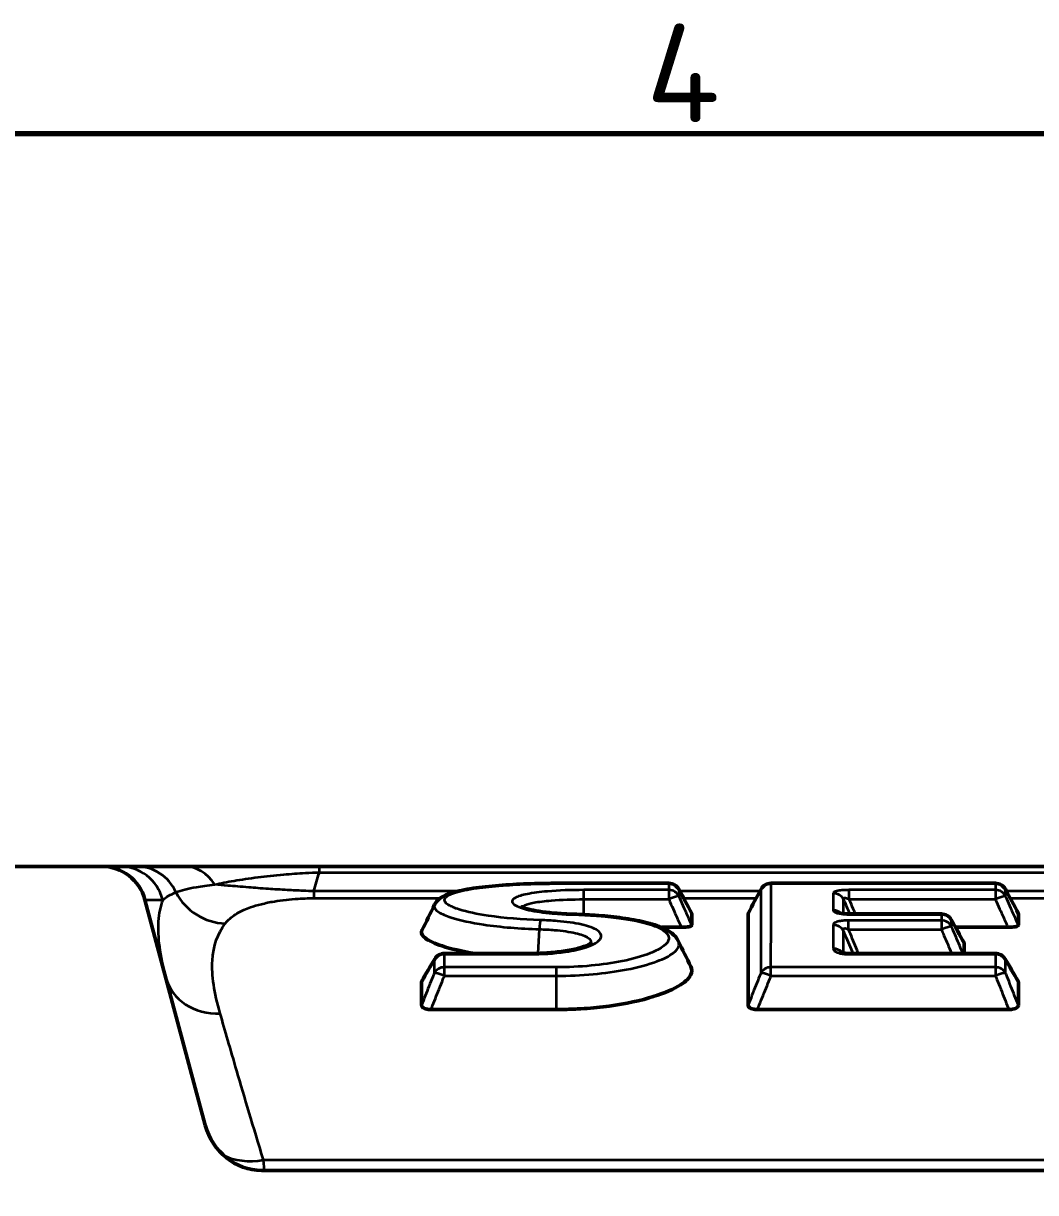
# Model space of a CAD drawing. Header units: millimetres. Extents: x 0 to 1485, y 0 to 1050.
# Drawn here: x 777.3 to 867.2, y 931 to 1034.8 of the extents above; entities that cross this region are included whole.
import ezdxf

# ---------------------------------------------------------------- set-up
doc = ezdxf.new("R2010")
doc.units = ezdxf.units.MM
doc.header["$LTSCALE"] = 2.5
for name, color, linetype, lineweight in [('Rahmen (ISO)', 7, 'Continuous', 70), ('Sichtbar (ISO)', 7, 'Continuous', 50), ('Sichtbar schmal (ISO)', 7, 'Continuous', 35)]:
    doc.layers.add(name, color=color, linetype=linetype, lineweight=lineweight)
doc.styles.add('Notiztext (DIN)', font='isocpeur.ttf')

# ---------------------------------------------------------------- blocks, each defined once
blk = doc.blocks.new('Ränder Standardrahmen')
at = {"layer": 'Rahmen (ISO)', "flags": 128}
blk.add_lwpolyline([(10, 10), (10, 410), (584, 410), (584, 10), (10, 10)], dxfattribs=at)
at = {"layer": 'Rahmen (ISO)', "insert": (333.028, 410.4), "char_height": 3.5, "attachment_point": 7, "style": 'Notiztext (DIN)'}
blk.add_mtext('4', dxfattribs=at)

msp = doc.modelspace()

# ---------------------------------------------------------------- linework, layer by layer
at = {"layer": 'Sichtbar (ISO)'}
for p, q in [((784.219, 959.934), (770.358, 959.934)), ((785.852, 959.934), (784.219, 959.934)), ((787.331, 959.934), (785.852, 959.934)), ((791.558, 959.934), (787.331, 959.934)), ((803.573, 959.934), (791.558, 959.934)), ((1036.718, 959.934), (803.573, 959.934)), ((824.641, 958.428), (834.606, 958.428)), ((843.676, 958.428), (863.606, 958.428)), ((793.444, 936.96), (788.083, 956.969)), ((836.641, 955.74), (836.641, 954.716)), ((841.641, 947.617), (841.641, 955.74)), ((850.556, 955.708), (858.805, 955.708)), ((865.641, 955.74), (865.641, 954.716)), ((835.706, 954.519), (833.94, 954.519)), ((864.706, 954.519), (860.057, 954.519)), ((860.841, 953.094), (860.841, 952.195)), ((814.675, 952.195), (822.241, 952.195)), ((850.626, 952.195), (863.606, 952.195)), ((812.641, 947.617), (812.641, 949.668)), ((865.641, 949.668), (865.641, 947.617)), ((824.641, 947.222), (813.482, 947.222)), ((864.8, 947.222), (842.482, 947.222)), ((1041.851, 932.934), (798.441, 932.934))]:
    msp.add_line(p, q, dxfattribs=at)
for centre, radius, start, end in [((784.219, 955.934), 4, 15, 90), ((834.606, 957.428), 1, 28.25019, 90), ((843.676, 957.428), 1, 90, 151.74981), ((863.606, 957.428), 1, 28.25019, 90), ((858.805, 954.708), 1, 29.25574, 90), ((814.675, 951.195), 1, 90, 149.50579), ((863.606, 951.195), 1, 30.49421, 90)]:
    msp.add_arc(centre, radius, start, end, dxfattribs=at)
for centre, major_axis, ratio, start_param, end_param in [((-1404.768, 286.5), (2416.097, -19.031), 0.7503973, 0.388556, 0.3898274), ((3083.05, 286.5), (-2416.097, -19.031), 0.7503973, 5.893358, 5.8946293), ((-1375.768, 286.5), (2416.097, -19.031), 0.7503973, 0.388556, 0.3898274), ((-822.99, 430.34), (-1825.771, 16.83), 0.7501514, 3.5454969, 3.5471266), ((2033.054, 552.673), (1333.398, 14.593), 0.7498192, 2.7165016, 2.7186406), ((-354.772, 552.673), (-1333.398, 14.593), 0.7498192, 3.5645447, 3.5666837), ((798.274, 938.254), (1.383, -5.161), 0.9357712, 4.712389, 6.0375111)]:
    msp.add_ellipse(centre, major_axis=major_axis, ratio=ratio, start_param=start_param, end_param=end_param, dxfattribs=at)
for points, knots in [([(813.808, 956.534), (813.888, 956.698), (813.99, 956.824), (814.261, 957.092), (814.432, 957.199), (815.074, 957.534), (815.597, 957.674), (816.844, 957.938), (817.569, 958.043), (819.107, 958.213), (819.92, 958.276), (821.589, 958.371), (822.446, 958.401), (823.752, 958.424), (824.196, 958.428), (824.641, 958.428)], [1.2419098, 1.2419098, 1.2419098, 1.2419098, 1.2955342, 1.2955342, 1.3845932, 1.3845932, 1.6234601, 1.6234601, 1.8800416, 1.8800416, 2.136623, 2.136623, 2.3932045, 2.3932045, 2.5248171, 2.5248171, 2.5248171, 2.5248171]), ([(821.464, 956.372), (821.464, 956.373), (821.478, 956.363), (821.542, 956.328), (821.609, 956.298), (821.817, 956.221), (821.978, 956.171), (822.423, 956.059), (822.731, 955.998), (823.456, 955.883), (823.882, 955.832), (824.767, 955.751), (825.226, 955.721), (825.831, 955.696), (825.97, 955.691), (826.109, 955.687)], [0.98715075, 0.98715075, 0.98715075, 0.98715075, 1.02763301, 1.02763301, 1.09016146, 1.09016146, 1.17928779, 1.17928779, 1.30408415, 1.30408415, 1.45004615, 1.45004615, 1.59600815, 1.59600815, 1.63941195, 1.63941195, 1.63941195, 1.63941195]), ([(826.109, 955.687), (826.864, 955.666), (827.612, 955.628), (829.08, 955.516), (829.8, 955.442), (831.183, 955.25), (831.847, 955.132), (833.082, 954.836), (833.651, 954.661), (834.407, 954.304), (834.644, 954.17), (835.084, 953.824), (835.296, 953.608), (835.444, 953.306)], [-0.0000158, -0.0000158, -0.0000158, -0.0000158, 0.2229703, 0.2229703, 0.4459565, 0.4459565, 0.6689427, 0.6689427, 0.8919289, 0.8919289, 1.003422, 1.003422, 1.1149151, 1.1149151, 1.1149151, 1.1149151]), ([(849.804, 955.791), (849.804, 955.791), (849.805, 955.79), (849.809, 955.788), (849.82, 955.785), (849.853, 955.775), (849.878, 955.769), (849.944, 955.755), (849.988, 955.747), (850.097, 955.732), (850.165, 955.725), (850.323, 955.713), (850.416, 955.709), (850.525, 955.708), (850.54, 955.708), (850.556, 955.708)], [0.08182257, 0.08182257, 0.08182257, 0.08182257, 0.08645637, 0.08645637, 0.10316341, 0.10316341, 0.12266543, 0.12266543, 0.14607042, 0.14607042, 0.17439244, 0.17439244, 0.20873307, 0.20873307, 0.21423887, 0.21423887, 0.21423887, 0.21423887]), ([(817.372, 952.195), (816.219, 952.386), (815.235, 952.615), (813.819, 953.074), (813.307, 953.303), (812.714, 953.753), (812.597, 953.964), (812.662, 954.192), (812.671, 954.216), (812.683, 954.239)], [1.86608742, 1.86608742, 1.86608742, 1.86608742, 2.22843328, 2.22843328, 2.53334085, 2.53334085, 2.80113137, 2.80113137, 2.83285871, 2.83285871, 2.83285871, 2.83285871]), ([(836.641, 954.716), (836.641, 954.689), (836.618, 954.663), (836.525, 954.615), (836.461, 954.594), (836.299, 954.559), (836.204, 954.545), (835.975, 954.524), (835.841, 954.519), (835.706, 954.519)], [0, 0, 0, 0, 0.03758467, 0.03758467, 0.0721228, 0.0721228, 0.1061633, 0.1061633, 0.1466204, 0.1466204, 0.1466204, 0.1466204]), ([(865.641, 954.716), (865.641, 954.689), (865.618, 954.663), (865.525, 954.615), (865.461, 954.594), (865.299, 954.559), (865.204, 954.545), (864.975, 954.524), (864.841, 954.519), (864.706, 954.519)], [0, 0, 0, 0, 0.03758503, 0.03758503, 0.07212124, 0.07212124, 0.10616348, 0.10616348, 0.1466204, 0.1466204, 0.1466204, 0.1466204]), ([(822.241, 952.195), (822.759, 952.195), (823.277, 952.212), (824.294, 952.28), (824.792, 952.332), (825.736, 952.471), (826.182, 952.559), (826.924, 952.757), (827.23, 952.867), (827.562, 953.029), (827.649, 953.088), (827.693, 953.124), (827.697, 953.129), (827.697, 953.129)], [0, 0, 0, 0, 0.16203459, 0.16203459, 0.32406917, 0.32406917, 0.48610376, 0.48610376, 0.63486041, 0.63486041, 0.72653242, 0.72653242, 0.75523748, 0.75523748, 0.75523748, 0.75523748]), ([(849.912, 952.296), (849.912, 952.296), (849.913, 952.296), (849.914, 952.295), (849.921, 952.292), (849.947, 952.282), (849.967, 952.275), (850.021, 952.259), (850.058, 952.25), (850.15, 952.231), (850.208, 952.222), (850.348, 952.206), (850.431, 952.2), (850.553, 952.196), (850.589, 952.195), (850.626, 952.195)], [0.08465797, 0.08465797, 0.08465797, 0.08465797, 0.08634237, 0.08634237, 0.1031908, 0.1031908, 0.12205062, 0.12205062, 0.14446229, 0.14446229, 0.17188829, 0.17188829, 0.20560277, 0.20560277, 0.21973852, 0.21973852, 0.21973852, 0.21973852]), ([(836.556, 951.037), (836.675, 950.795), (836.669, 950.54), (836.362, 949.942), (835.983, 949.608), (834.77, 948.899), (833.866, 948.546), (831.619, 947.902), (830.224, 947.635), (828.03, 947.374), (827.272, 947.31), (825.992, 947.244), (825.474, 947.228), (824.849, 947.223), (824.745, 947.222), (824.641, 947.222)], [2.8555833, 2.8555833, 2.8555833, 2.8555833, 3.0885799, 3.0885799, 3.3888088, 3.3888088, 3.7623831, 3.7623831, 4.2038263, 4.2038263, 4.4274119, 4.4274119, 4.5765856, 4.5765856, 4.6063883, 4.6063883, 4.6063883, 4.6063883]), ([(813.482, 947.222), (813.368, 947.222), (813.257, 947.231), (813.057, 947.267), (812.972, 947.292), (812.826, 947.355), (812.768, 947.393), (812.697, 947.463), (812.676, 947.492), (812.648, 947.553), (812.641, 947.585), (812.641, 947.617)], [0, 0, 0, 0, 0.03402914, 0.03402914, 0.06489245, 0.06489245, 0.09648069, 0.09648069, 0.11798213, 0.11798213, 0.14053791, 0.14053791, 0.14053791, 0.14053791]), ([(842.482, 947.222), (842.368, 947.222), (842.257, 947.231), (842.057, 947.267), (841.972, 947.292), (841.826, 947.355), (841.768, 947.393), (841.697, 947.463), (841.676, 947.492), (841.648, 947.553), (841.641, 947.585), (841.641, 947.617)], [0, 0, 0, 0, 0.03402974, 0.03402974, 0.06489151, 0.06489151, 0.09648324, 0.09648324, 0.11798013, 0.11798013, 0.14053792, 0.14053792, 0.14053792, 0.14053792]), ([(865.641, 947.617), (865.641, 947.557), (865.617, 947.497), (865.52, 947.397), (865.459, 947.356), (865.307, 947.291), (865.221, 947.266), (865.023, 947.231), (864.912, 947.222), (864.8, 947.222)], [0, 0, 0, 0, 0.04246359, 0.04246359, 0.07630462, 0.07630462, 0.1072296, 0.1072296, 0.14101734, 0.14101734, 0.14101734, 0.14101734])]:
    msp.add_open_spline(points, degree=3, knots=knots, dxfattribs=at)
for points in [[(812.683, 954.239), (813.058, 955.004), (813.433, 955.769), (813.808, 956.534)], [(836.636, 955.76), (836.639, 955.753), (836.641, 955.747), (836.641, 955.74)], [(841.641, 955.74), (841.641, 955.747), (841.643, 955.753), (841.646, 955.76)], [(865.636, 955.76), (865.639, 955.753), (865.641, 955.747), (865.641, 955.74)], [(835.444, 953.306), (835.815, 952.55), (836.186, 951.793), (836.556, 951.037)], [(860.83, 953.134), (860.837, 953.121), (860.841, 953.108), (860.841, 953.094)], [(812.641, 949.668), (812.641, 949.692), (812.648, 949.717), (812.662, 949.741)], [(865.62, 949.741), (865.634, 949.717), (865.641, 949.692), (865.641, 949.668)]]:
    msp.add_open_spline(points, degree=3, dxfattribs=at)
at = {"layer": 'Sichtbar schmal (ISO)'}
for p, q in [((803.573, 959.398), (803.573, 959.934)), ((803.573, 959.398), (1036.718, 959.398)), ((824.641, 958.428), (824.641, 958.41)), ((824.641, 958.41), (834.606, 958.41)), ((834.606, 958.428), (834.606, 958.41)), ((843.676, 958.41), (843.676, 958.428)), ((843.676, 958.41), (863.606, 958.41)), ((863.606, 958.428), (863.606, 958.41)), ((815.876, 957.73), (803.072, 957.73)), ((803.072, 957.73), (803.072, 957.105)), ((827.041, 957.009), (827.041, 957.835)), ((834.606, 957.835), (827.041, 957.835)), ((834.606, 957.835), (834.606, 957.009)), ((842.702, 957.73), (835.579, 957.73)), ((850.611, 957.009), (850.611, 957.835)), ((863.606, 957.835), (850.611, 957.835)), ((863.606, 957.835), (863.606, 957.009)), ((871.702, 957.73), (864.579, 957.73)), ((788.083, 956.969), (789.665, 956.969)), ((803.072, 957.105), (814.303, 957.105)), ((827.041, 957.009), (834.606, 957.009)), ((827.041, 955.652), (827.041, 957.009)), ((835.915, 957.105), (842.367, 957.105)), ((850.611, 957.009), (863.606, 957.009)), ((864.915, 957.105), (871.367, 957.105)), ((850.555, 954.329), (850.555, 955.134)), ((858.805, 955.134), (850.555, 955.134)), ((850.556, 955.708), (850.556, 955.67)), ((850.556, 955.67), (858.805, 955.67)), ((858.805, 955.708), (858.805, 955.67)), ((858.805, 955.134), (858.805, 954.329)), ((823.012, 952.208), (823.108, 954.351)), ((850.555, 954.329), (858.805, 954.329)), ((814.675, 952.122), (814.675, 952.195)), ((814.675, 952.122), (822.241, 952.122)), ((822.241, 952.195), (822.241, 952.122)), ((850.626, 952.195), (850.626, 952.122)), ((850.626, 952.122), (863.606, 952.122)), ((863.606, 952.195), (863.606, 952.122)), ((814.674, 950.215), (814.674, 950.976)), ((824.641, 950.976), (814.674, 950.976)), ((824.641, 950.215), (824.641, 950.976)), ((843.674, 950.215), (843.674, 950.976)), ((863.607, 950.976), (843.674, 950.976)), ((863.607, 950.976), (863.607, 950.215)), ((814.674, 950.215), (824.641, 950.215)), ((824.641, 947.222), (824.641, 950.215)), ((843.674, 950.215), (863.607, 950.215)), ((798.606, 933.864), (1041.686, 933.864)), ((798.699, 932.934), (798.606, 933.864))]:
    msp.add_line(p, q, dxfattribs=at)
for centre, major_axis, ratio, start_param, end_param in [((785.852, 955.934), (0, 4), 0.98712, 4.9741884, 6.2831853), ((787.331, 955.934), (0, 4), 0.9673104, 5.1499951, 6.2831853), ((791.558, 955.934), (0, 4), 0.8471969, 5.3522162, 6.2831853), ((834.606, 957.428), (-1, 0.001), 0.9822514, 3.5804957, 4.7132274), ((843.676, 957.428), (-1, -0.001), 0.9822514, 4.7115506, 5.8442822), ((863.606, 957.428), (-1, 0.001), 0.9822514, 3.5804957, 4.7132274), ((795.216, 959.747), (4.014, -2.981), 0.9663281, 4.2448553, 5.3349216), ((834.606, 956.857), (1, -0.001), 0.9785599, 0.4381037, 1.571452), ((834.606, 956.857), (0.914, 0.405), 0.1390149, 0.0883457, 1.5093177), ((834.606, 957.428), (0.881, 0.473), 0.6116387, 6.1822643, 6.2831853), ((843.676, 957.428), (-0.881, 0.473), 0.6116387, 0, 0.100921), ((849.205, 956.571), (1, -0.001), 0.9766086, 0.4377636, 1.5713663), ((863.606, 956.857), (1, -0.001), 0.9785599, 0.4381037, 1.571452), ((863.606, 956.857), (0.914, 0.405), 0.1390149, 0.0883457, 1.5093177), ((863.606, 957.428), (0.881, 0.473), 0.6116387, 6.1822643, 6.2831853), ((823.2, 954.198), (0.03, 1), 0.0986167, 0.2932275, 1.4199739), ((826.081, 954.688), (0.028, 1), 0.0991339, 0, 0.2778268), ((849.205, 955.07), (1, 0), 0.9652428, 0.8036855, 1.5709556), ((858.805, 954.708), (-1, 0), 0.9622106, 3.5780041, 4.7124554), ((858.805, 954.177), (1, 0), 0.9575484, 0.4362782, 1.5707287), ((858.805, 954.708), (0.872, 0.489), 0.60795, 6.1377045, 6.2831853), ((849.205, 953.778), (1, 0), 0.9538792, 0.4362482, 1.5706295), ((858.805, 954.177), (0.92, 0.392), 0.1398594, 0.1233367, 1.5113007), ((814.675, 951.195), (-1, 0.001), 0.9264887, 4.7131878, 5.8456866), ((849.206, 951.697), (1, 0.001), 0.9323174, 0.6549263, 1.57012), ((863.606, 951.195), (-1, -0.001), 0.9264887, 3.5790914, 4.7115901), ((814.675, 951.195), (-0.862, 0.507), 0.603188, 0, 0.2012539), ((814.674, 950.064), (1, -0.001), 0.9124179, 1.5718726, 2.7027404), ((843.674, 950.064), (1, -0.001), 0.9124179, 1.5718726, 2.7027404), ((863.607, 950.064), (1, 0.001), 0.9124179, 0.4388523, 1.56972), ((863.606, 951.195), (0.862, 0.507), 0.603188, 6.0819314, 6.2831853), ((794.763, 951.359), (-4.83, -1.294), 0.8897743, 0, 1.3367512), ((814.674, 950.064), (-0.928, 0.372), 0.1411099, 4.7687956, 6.1066168), ((843.674, 950.064), (-0.928, 0.372), 0.1411099, 4.7687956, 6.1066168), ((863.607, 950.064), (0.928, 0.372), 0.1411099, 0.1765685, 1.5143897), ((798.606, 937.017), (-4.83, -1.294), 0.6173323, 0.6037734, 1.406867)]:
    msp.add_ellipse(centre, major_axis=major_axis, ratio=ratio, start_param=start_param, end_param=end_param, dxfattribs=at)
for points, knots in [([(794.277, 958.322), (794.8, 958.436), (795.373, 958.548), (796.649, 958.766), (797.353, 958.872), (798.831, 959.061), (799.594, 959.145), (801.024, 959.269), (801.668, 959.315), (802.739, 959.37), (803.157, 959.387), (803.573, 959.398)], [-1.5409905, -1.5409905, -1.5409905, -1.5409905, -1.1650423, -1.1650423, -0.7812928, -0.7812928, -0.4293011, -0.4293011, -0.1651158, -0.1651158, 0, 0, 0, 0]), ([(790.835, 957.629), (791.287, 957.804), (791.885, 957.961), (793.129, 958.18), (793.666, 958.255), (794.277, 958.322)], [-1.1007002, -1.1007002, -1.1007002, -1.1007002, -0.4169913, -0.4169913, 0, 0, 0, 0]), ([(803.072, 957.73), (802.76, 957.738), (802.45, 957.749), (801.662, 957.78), (801.196, 957.803), (800.139, 957.86), (799.574, 957.896), (798.409, 957.976), (797.833, 958.021), (796.618, 958.119), (796.016, 958.171), (795.038, 958.256), (794.641, 958.291), (794.277, 958.322)], [0, 0, 0, 0, 0.0550176, 0.0550176, 0.14304576, 0.14304576, 0.26637037, 0.26637037, 0.41897253, 0.41897253, 0.61899325, 0.61899325, 0.78042209, 0.78042209, 0.78042209, 0.78042209]), ([(823.2, 955.156), (823.2, 955.156), (823.2, 955.156), (823.2, 955.156), (821.591, 955.204), (820.002, 955.333), (817.594, 955.694), (816.687, 955.882), (815.582, 956.233), (815.251, 956.371), (814.743, 956.691), (814.624, 956.877), (814.761, 957.197), (814.95, 957.334), (815.648, 957.636), (816.255, 957.785), (817.715, 958.039), (818.586, 958.14), (820.564, 958.304), (821.689, 958.36), (823.43, 958.403), (824.035, 958.41), (824.641, 958.41)], [-0.0000252, -0.0000252, -0.0000252, -0.0000252, 0, 0, 0, 0.4854252, 0.4854252, 0.8202301, 0.8202301, 1.0074069, 1.0074069, 1.2354543, 1.2354543, 1.4234511, 1.4234511, 1.6983733, 1.6983733, 1.9978115, 1.9978115, 2.3431944, 2.3431944, 2.5248171, 2.5248171, 2.5248171, 2.5248171]), ([(834.606, 958.41), (834.606, 958.319), (834.606, 958.225), (834.606, 958.034), (834.606, 957.936), (834.606, 957.835)], [0, 0, 0, 0, 0.14524729, 0.14524729, 0.29049457, 0.29049457, 0.29049457, 0.29049457]), ([(843.674, 950.976), (843.676, 952.754), (843.677, 954.199), (843.677, 956.623), (843.676, 957.601), (843.676, 958.41)], [0, 0, 0, 0, 1.2868457, 1.2868457, 2.5736913, 2.5736913, 2.5736913, 2.5736913]), ([(863.606, 958.41), (863.606, 958.319), (863.606, 958.225), (863.606, 958.034), (863.606, 957.936), (863.606, 957.835)], [0, 0, 0, 0, 0.14524729, 0.14524729, 0.29049457, 0.29049457, 0.29049457, 0.29049457]), ([(789.665, 956.969), (789.812, 957.089), (789.984, 957.203), (790.375, 957.423), (790.594, 957.528), (790.835, 957.629)], [-0.70996152, -0.70996152, -0.70996152, -0.70996152, -0.35498076, -0.35498076, 0, 0, 0, 0]), ([(827.041, 957.835), (825.942, 957.835), (824.839, 957.797), (823.161, 957.653), (822.536, 957.574), (821.578, 957.38), (821.216, 957.272), (820.817, 957.059), (820.716, 956.962), (820.657, 956.725), (820.769, 956.582), (821.31, 956.28), (821.811, 956.13), (823.036, 955.886), (823.769, 955.794), (825.036, 955.692), (825.556, 955.665), (826.081, 955.65)], [0, 0, 0, 0, 0.3295405, 0.3295405, 0.5435688, 0.5435688, 0.7213446, 0.7213446, 0.8470143, 0.8470143, 1.0206837, 1.0206837, 1.2431147, 1.2431147, 1.4811167, 1.4811167, 1.6394119, 1.6394119, 1.6394119, 1.6394119]), ([(835.511, 957.271), (835.511, 957.371), (835.512, 957.469), (835.512, 957.66), (835.512, 957.754), (835.512, 957.845)], [-0.29049457, -0.29049457, -0.29049457, -0.29049457, -0.14524729, -0.14524729, 0, 0, 0, 0]), ([(836.641, 954.716), (836.631, 954.738), (836.622, 954.759), (836.612, 954.781), (836.506, 955.021), (836.4, 955.261), (836.188, 955.741), (836.082, 955.981), (835.976, 956.221), (835.854, 956.498), (835.731, 956.774), (835.577, 957.124), (835.544, 957.198), (835.511, 957.271)], [-0.00716722, -0.00716722, -0.00716722, -0.00716722, 0, 0, 0, 0.07949462, 0.07949462, 0.15898923, 0.15898923, 0.15898923, 0.25053374, 0.25053374, 0.27487802, 0.27487802, 0.27487802, 0.27487802]), ([(835.512, 957.845), (835.551, 957.771), (835.591, 957.698), (835.746, 957.408), (835.863, 957.191), (835.979, 956.975), (836.089, 956.769), (836.2, 956.563), (836.42, 956.152), (836.531, 955.946), (836.641, 955.74)], [-0.30205087, -0.30205087, -0.30205087, -0.30205087, -0.27041246, -0.27041246, -0.17720885, -0.17720885, -0.17720885, -0.08860442, -0.08860442, 0, 0, 0, 0]), ([(841.641, 955.74), (841.757, 955.957), (841.873, 956.173), (842.105, 956.606), (842.221, 956.823), (842.338, 957.04), (842.448, 957.245), (842.558, 957.451), (842.703, 957.719), (842.736, 957.782), (842.77, 957.845)], [0, 0, 0, 0, 0.09323858, 0.09323858, 0.18647716, 0.18647716, 0.18647716, 0.27504662, 0.27504662, 0.30205087, 0.30205087, 0.30205087, 0.30205087]), ([(842.77, 957.845), (842.77, 957.037), (842.771, 956.062), (842.771, 953.651), (842.77, 952.215), (842.77, 950.452)], [-2.5736913, -2.5736913, -2.5736913, -2.5736913, -1.2868457, -1.2868457, 0, 0, 0, 0]), ([(850.611, 957.835), (850.511, 957.835), (850.41, 957.833), (850.153, 957.823), (849.999, 957.812), (849.678, 957.773), (849.522, 957.742), (849.274, 957.658), (849.205, 957.603), (849.205, 957.547)], [0, 0, 0, 0, 0.03021537, 0.03021537, 0.07855997, 0.07855997, 0.14140795, 0.14140795, 0.21862985, 0.21862985, 0.21862985, 0.21862985]), ([(849.205, 957.547), (849.205, 957.319), (849.205, 957.08), (849.205, 956.576), (849.205, 956.312), (849.205, 956.035)], [0, 0, 0, 0, 0.31585115, 0.31585115, 0.63170231, 0.63170231, 0.63170231, 0.63170231]), ([(864.511, 957.271), (864.511, 957.371), (864.512, 957.469), (864.512, 957.66), (864.512, 957.754), (864.512, 957.845)], [-0.29049457, -0.29049457, -0.29049457, -0.29049457, -0.14524729, -0.14524729, 0, 0, 0, 0]), ([(865.641, 954.716), (865.631, 954.738), (865.622, 954.759), (865.612, 954.781), (865.506, 955.021), (865.4, 955.261), (865.188, 955.741), (865.082, 955.981), (864.976, 956.221), (864.854, 956.498), (864.731, 956.774), (864.577, 957.124), (864.544, 957.198), (864.511, 957.271)], [-0.00716722, -0.00716722, -0.00716722, -0.00716722, 0, 0, 0, 0.07949462, 0.07949462, 0.15898923, 0.15898923, 0.15898923, 0.25053374, 0.25053374, 0.27487802, 0.27487802, 0.27487802, 0.27487802]), ([(864.512, 957.845), (864.551, 957.771), (864.591, 957.698), (864.746, 957.408), (864.863, 957.191), (864.979, 956.975), (865.089, 956.769), (865.2, 956.563), (865.42, 956.152), (865.531, 955.946), (865.641, 955.74)], [-0.30205087, -0.30205087, -0.30205087, -0.30205087, -0.27041246, -0.27041246, -0.17720885, -0.17720885, -0.17720885, -0.08860442, -0.08860442, 0, 0, 0, 0]), ([(789.665, 956.969), (789.449, 956.389), (789.317, 955.75), (789.177, 953.667), (789.406, 952.032), (789.933, 950.065)], [0.6487644, 0.6487644, 0.6487644, 0.6487644, 1.3382268, 1.3382268, 2.6764536, 2.6764536, 2.6764536, 2.6764536]), ([(795.216, 954.858), (795.287, 954.95), (795.365, 955.041), (795.696, 955.379), (796.003, 955.612), (796.691, 955.994), (797.038, 956.15), (797.742, 956.398), (798.067, 956.496), (798.776, 956.672), (799.154, 956.752), (799.909, 956.878), (800.265, 956.928), (800.978, 957.007), (801.322, 957.038), (801.958, 957.077), (802.237, 957.09), (802.705, 957.102), (802.889, 957.105), (803.072, 957.105)], [-1.6678853, -1.6678853, -1.6678853, -1.6678853, -1.5290106, -1.5290106, -1.1362516, -1.1362516, -0.8341293, -0.8341293, -0.6189933, -0.6189933, -0.4189725, -0.4189725, -0.2663704, -0.2663704, -0.1430458, -0.1430458, -0.0550176, -0.0550176, 0, 0, 0, 0]), ([(813.808, 956.534), (813.805, 956.528), (813.802, 956.522), (813.707, 956.3), (813.848, 956.072), (814.441, 955.69), (814.825, 955.531), (816.076, 955.131), (817.078, 954.927), (819.696, 954.537), (821.393, 954.402), (823.108, 954.351)], [-1.2419098, -1.2419098, -1.2419098, -1.2419098, -1.2354543, -1.2354543, -1.0074069, -1.0074069, -0.8202301, -0.8202301, -0.4854252, -0.4854252, 0, 0, 0, 0]), ([(821.603, 956.303), (821.63, 956.366), (821.705, 956.427), (822.004, 956.571), (822.287, 956.649), (823.069, 956.794), (823.598, 956.857), (825.059, 956.975), (826.052, 957.009), (827.041, 957.009)], [-0.83742678, -0.83742678, -0.83742678, -0.83742678, -0.72134461, -0.72134461, -0.54356882, -0.54356882, -0.3295405, -0.3295405, 0, 0, 0, 0]), ([(834.606, 957.009), (834.638, 956.935), (834.671, 956.862), (834.826, 956.512), (834.948, 956.235), (835.07, 955.959), (835.176, 955.719), (835.282, 955.479), (835.494, 954.999), (835.6, 954.759), (835.706, 954.519)], [-0.27487802, -0.27487802, -0.27487802, -0.27487802, -0.25053374, -0.25053374, -0.15898923, -0.15898923, -0.15898923, -0.07949462, -0.07949462, 0, 0, 0, 0]), ([(850.111, 956.984), (850.089, 957.054), (850.096, 957.107), (850.171, 957.153), (850.227, 957.154), (850.352, 957.126), (850.415, 957.104), (850.523, 957.055), (850.567, 957.033), (850.611, 957.009)], [-0.21862985, -0.21862985, -0.21862985, -0.21862985, -0.14140795, -0.14140795, -0.07855997, -0.07855997, -0.03021537, -0.03021537, 0, 0, 0, 0]), ([(850.111, 955.731), (850.111, 955.916), (850.111, 956.095), (850.111, 956.518), (850.111, 956.757), (850.111, 956.984)], [-0.53372943, -0.53372943, -0.53372943, -0.53372943, -0.31585115, -0.31585115, 0, 0, 0, 0]), ([(850.111, 956.984), (850.139, 956.922), (850.166, 956.861), (850.305, 956.546), (850.417, 956.292), (850.528, 956.038), (850.577, 955.928), (850.625, 955.818), (850.674, 955.708)], [-0.28310531, -0.28310531, -0.28310531, -0.28310531, -0.26270447, -0.26270447, -0.17870833, -0.17870833, -0.17870833, -0.14227092, -0.14227092, -0.14227092, -0.14227092]), ([(851.184, 955.708), (851.117, 955.862), (851.049, 956.015), (850.981, 956.169), (850.87, 956.423), (850.758, 956.676), (850.634, 956.956), (850.623, 956.982), (850.611, 957.009)], [0.12785659, 0.12785659, 0.12785659, 0.12785659, 0.17870833, 0.17870833, 0.17870833, 0.26270447, 0.26270447, 0.27136955, 0.27136955, 0.27136955, 0.27136955]), ([(863.606, 957.009), (863.638, 956.935), (863.671, 956.862), (863.826, 956.512), (863.948, 956.235), (864.07, 955.959), (864.176, 955.719), (864.282, 955.479), (864.494, 954.999), (864.6, 954.759), (864.706, 954.519)], [-0.27487802, -0.27487802, -0.27487802, -0.27487802, -0.25053374, -0.25053374, -0.15898923, -0.15898923, -0.15898923, -0.07949462, -0.07949462, 0, 0, 0, 0]), ([(822.241, 952.122), (823.331, 952.122), (824.426, 952.193), (826.114, 952.447), (826.754, 952.587), (827.708, 952.909), (828.06, 953.078), (828.464, 953.399), (828.568, 953.544), (828.623, 953.883), (828.505, 954.074), (827.952, 954.455), (827.447, 954.631), (826.215, 954.908), (825.478, 955.006), (824.218, 955.113), (823.711, 955.141), (823.2, 955.156)], [0, 0, 0, 0, 0.3271073, 0.3271073, 0.5459306, 0.5459306, 0.7189684, 0.7189684, 0.8487995, 0.8487995, 1.0234582, 1.0234582, 1.2452989, 1.2452989, 1.4843693, 1.4843693, 1.6384819, 1.6384819, 1.6384819, 1.6384819]), ([(826.081, 955.65), (826.081, 955.65), (826.081, 955.65), (826.081, 955.65), (827.494, 955.61), (828.89, 955.511), (831.248, 955.196), (832.25, 955.001), (833.455, 954.603), (833.806, 954.451), (834.44, 954.048), (834.637, 953.777), (834.575, 953.288), (834.423, 953.076), (833.877, 952.636), (833.448, 952.413), (832.236, 951.934), (831.382, 951.7), (829.591, 951.339), (828.656, 951.206), (826.697, 951.023), (825.669, 950.976), (824.641, 950.976)], [-0.0000232, -0.0000232, -0.0000232, -0.0000232, 0, 0, 0, 0.4261704, 0.4261704, 0.7816962, 0.7816962, 0.9611483, 0.9611483, 1.2088399, 1.2088399, 1.3931797, 1.3931797, 1.611622, 1.611622, 1.9193191, 1.9193191, 2.213872, 2.213872, 2.52224, 2.52224, 2.52224, 2.52224]), ([(849.205, 956.035), (849.205, 955.984), (849.24, 955.933), (849.431, 955.81), (849.655, 955.745), (850.125, 955.682), (850.341, 955.67), (850.556, 955.67)], [0, 0, 0, 0, 0.05760643, 0.05760643, 0.14977672, 0.14977672, 0.21423887, 0.21423887, 0.21423887, 0.21423887]), ([(850.555, 955.134), (850.46, 955.134), (850.365, 955.132), (850.122, 955.118), (849.977, 955.103), (849.674, 955.052), (849.527, 955.011), (849.275, 954.894), (849.205, 954.813), (849.205, 954.732)], [0, 0, 0, 0, 0.02852323, 0.02852323, 0.0741604, 0.0741604, 0.13348872, 0.13348872, 0.21417741, 0.21417741, 0.21417741, 0.21417741]), ([(858.805, 955.67), (858.805, 955.583), (858.805, 955.495), (858.805, 955.317), (858.805, 955.226), (858.805, 955.134)], [0, 0, 0, 0, 0.09475832, 0.09475832, 0.18951664, 0.18951664, 0.18951664, 0.18951664]), ([(859.711, 954.582), (859.711, 954.673), (859.711, 954.763), (859.711, 954.941), (859.711, 955.028), (859.711, 955.115)], [-0.18951664, -0.18951664, -0.18951664, -0.18951664, -0.09475832, -0.09475832, 0, 0, 0, 0]), ([(859.711, 955.115), (859.76, 955.027), (859.809, 954.94), (859.968, 954.655), (860.079, 954.458), (860.189, 954.261), (860.298, 954.066), (860.407, 953.872), (860.624, 953.483), (860.732, 953.289), (860.841, 953.094)], [-0.29169811, -0.29169811, -0.29169811, -0.29169811, -0.25385722, -0.25385722, -0.16838531, -0.16838531, -0.16838531, -0.08419265, -0.08419265, 0, 0, 0, 0]), ([(794.763, 946.879), (794.236, 948.716), (793.998, 950.267), (794.147, 952.891), (794.532, 953.966), (795.216, 954.858)], [-2.6764536, -2.6764536, -2.6764536, -2.6764536, -1.3382268, -1.3382268, 0, 0, 0, 0]), ([(823.108, 954.351), (823.568, 954.338), (824.023, 954.313), (825.142, 954.219), (825.783, 954.132), (826.811, 953.899), (827.209, 953.757), (827.629, 953.457), (827.712, 953.309), (827.683, 953.141), (827.678, 953.125), (827.673, 953.108)], [-1.63848195, -1.63848195, -1.63848195, -1.63848195, -1.48436926, -1.48436926, -1.24529887, -1.24529887, -1.02345825, -1.02345825, -0.84879953, -0.84879953, -0.8294716, -0.8294716, -0.8294716, -0.8294716]), ([(849.205, 954.732), (849.205, 954.414), (849.205, 954.08), (849.205, 953.38), (849.206, 953.014), (849.206, 952.63)], [0, 0, 0, 0, 0.3152346, 0.3152346, 0.6304692, 0.6304692, 0.6304692, 0.6304692]), ([(850.111, 954.181), (850.083, 954.275), (850.085, 954.352), (850.154, 954.427), (850.203, 954.44), (850.316, 954.428), (850.373, 954.412), (850.474, 954.37), (850.514, 954.351), (850.555, 954.329)], [-0.21417741, -0.21417741, -0.21417741, -0.21417741, -0.13348872, -0.13348872, -0.0741604, -0.0741604, -0.02852323, -0.02852323, 0, 0, 0, 0]), ([(850.112, 952.239), (850.111, 952.568), (850.111, 952.883), (850.111, 953.533), (850.111, 953.865), (850.111, 954.181)], [-0.5898032, -0.5898032, -0.5898032, -0.5898032, -0.3152346, -0.3152346, 0, 0, 0, 0]), ([(850.111, 954.181), (850.136, 954.123), (850.16, 954.065), (850.299, 953.737), (850.414, 953.467), (850.528, 953.196), (850.646, 952.917), (850.764, 952.638), (850.905, 952.305), (850.928, 952.25), (850.951, 952.195)], [-0.29163437, -0.29163437, -0.29163437, -0.29163437, -0.27247744, -0.27247744, -0.18361315, -0.18361315, -0.18361315, -0.09180657, -0.09180657, -0.07382671, -0.07382671, -0.07382671, -0.07382671]), ([(851.457, 952.195), (851.416, 952.292), (851.375, 952.388), (851.217, 952.764), (851.099, 953.043), (850.981, 953.322), (850.867, 953.592), (850.753, 953.862), (850.611, 954.198), (850.583, 954.263), (850.555, 954.329)], [0.06009749, 0.06009749, 0.06009749, 0.06009749, 0.09180657, 0.09180657, 0.18361315, 0.18361315, 0.18361315, 0.27247744, 0.27247744, 0.29400779, 0.29400779, 0.29400779, 0.29400779]), ([(858.805, 954.329), (858.854, 954.213), (858.903, 954.097), (859.063, 953.722), (859.173, 953.463), (859.284, 953.203), (859.392, 952.948), (859.501, 952.692), (859.643, 952.356), (859.678, 952.276), (859.712, 952.195)], [-0.29176738, -0.29176738, -0.29176738, -0.29176738, -0.25367471, -0.25367471, -0.1682468, -0.1682468, -0.1682468, -0.0841234, -0.0841234, -0.0576523, -0.0576523, -0.0576523, -0.0576523]), ([(860.725, 952.195), (860.655, 952.36), (860.585, 952.524), (860.407, 952.944), (860.299, 953.2), (860.19, 953.456), (860.08, 953.715), (859.969, 953.975), (859.81, 954.35), (859.76, 954.466), (859.711, 954.582)], [0.03002482, 0.03002482, 0.03002482, 0.03002482, 0.0841234, 0.0841234, 0.1682468, 0.1682468, 0.1682468, 0.25367471, 0.25367471, 0.29176738, 0.29176738, 0.29176738, 0.29176738]), ([(824.641, 950.215), (825.73, 950.215), (826.82, 950.263), (828.906, 950.452), (829.906, 950.588), (831.843, 950.964), (832.78, 951.209), (834.143, 951.723), (834.638, 951.967), (835.283, 952.459), (835.47, 952.701), (835.523, 953.065), (835.5, 953.187), (835.442, 953.305)], [-2.52224, -2.52224, -2.52224, -2.52224, -2.213872, -2.213872, -1.9193191, -1.9193191, -1.611622, -1.611622, -1.3931797, -1.3931797, -1.2088399, -1.2088399, -1.1149151, -1.1149151, -1.1149151, -1.1149151]), ([(814.674, 950.976), (814.675, 951.175), (814.675, 951.37), (814.675, 951.752), (814.675, 951.939), (814.675, 952.122)], [0, 0, 0, 0, 0.14413429, 0.14413429, 0.28826859, 0.28826859, 0.28826859, 0.28826859]), ([(849.206, 952.63), (849.206, 952.595), (849.215, 952.56), (849.264, 952.47), (849.319, 952.416), (849.501, 952.304), (849.643, 952.25), (850.051, 952.15), (850.34, 952.122), (850.626, 952.122)], [0, 0, 0, 0, 0.02858813, 0.02858813, 0.07432914, 0.07432914, 0.13379246, 0.13379246, 0.21973852, 0.21973852, 0.21973852, 0.21973852]), ([(863.606, 952.122), (863.606, 951.939), (863.607, 951.752), (863.607, 951.37), (863.607, 951.175), (863.607, 950.976)], [0, 0, 0, 0, 0.14413429, 0.14413429, 0.28826859, 0.28826859, 0.28826859, 0.28826859]), ([(812.641, 949.668), (812.653, 949.689), (812.665, 949.71), (812.678, 949.73), (812.782, 949.909), (812.887, 950.087), (813.096, 950.444), (813.201, 950.622), (813.306, 950.801), (813.428, 951.008), (813.55, 951.216), (813.705, 951.478), (813.738, 951.534), (813.77, 951.589)], [-0.00912714, -0.00912714, -0.00912714, -0.00912714, 0, 0, 0, 0.07787307, 0.07787307, 0.15574614, 0.15574614, 0.15574614, 0.24640841, 0.24640841, 0.2704631, 0.2704631, 0.2704631, 0.2704631]), ([(813.77, 951.589), (813.77, 951.407), (813.77, 951.222), (813.77, 950.843), (813.77, 950.65), (813.77, 950.452)], [-0.28826859, -0.28826859, -0.28826859, -0.28826859, -0.14413429, -0.14413429, 0, 0, 0, 0]), ([(864.512, 950.452), (864.512, 950.65), (864.512, 950.843), (864.512, 951.222), (864.512, 951.407), (864.512, 951.589)], [-0.28826859, -0.28826859, -0.28826859, -0.28826859, -0.14413429, -0.14413429, 0, 0, 0, 0]), ([(864.512, 951.589), (864.544, 951.533), (864.577, 951.478), (864.732, 951.215), (864.854, 951.008), (864.976, 950.8), (865.081, 950.622), (865.186, 950.444), (865.395, 950.087), (865.5, 949.909), (865.604, 949.73), (865.616, 949.71), (865.629, 949.689), (865.641, 949.668)], [-0.2704631, -0.2704631, -0.2704631, -0.2704631, -0.2463692, -0.2463692, -0.15566772, -0.15566772, -0.15566772, -0.07783386, -0.07783386, 0, 0, 0, 0.00912714, 0.00912714, 0.00912714, 0.00912714]), ([(813.77, 950.452), (813.727, 950.346), (813.684, 950.239), (813.528, 949.848), (813.414, 949.563), (813.301, 949.277), (813.19, 949.001), (813.08, 948.724), (812.86, 948.171), (812.751, 947.894), (812.641, 947.617)], [-0.30805596, -0.30805596, -0.30805596, -0.30805596, -0.27334164, -0.27334164, -0.18034116, -0.18034116, -0.18034116, -0.09017058, -0.09017058, 0, 0, 0, 0]), ([(813.482, 947.222), (813.503, 947.276), (813.524, 947.329), (813.545, 947.382), (813.655, 947.659), (813.765, 947.935), (813.985, 948.488), (814.095, 948.765), (814.205, 949.041), (814.319, 949.326), (814.433, 949.611), (814.589, 950.003), (814.632, 950.109), (814.674, 950.215)], [-0.01738537, -0.01738537, -0.01738537, -0.01738537, 0, 0, 0, 0.09017058, 0.09017058, 0.18034116, 0.18034116, 0.18034116, 0.27334164, 0.27334164, 0.30805596, 0.30805596, 0.30805596, 0.30805596]), ([(842.77, 950.452), (842.733, 950.361), (842.696, 950.269), (842.552, 949.908), (842.444, 949.637), (842.336, 949.367), (842.22, 949.076), (842.104, 948.784), (841.872, 948.201), (841.756, 947.909), (841.641, 947.617)], [0.05828616, 0.05828616, 0.05828616, 0.05828616, 0.0881204, 0.0881204, 0.17624079, 0.17624079, 0.17624079, 0.27129146, 0.27129146, 0.36634213, 0.36634213, 0.36634213, 0.36634213]), ([(842.482, 947.222), (842.503, 947.276), (842.524, 947.329), (842.545, 947.382), (842.661, 947.674), (842.777, 947.965), (843.009, 948.548), (843.125, 948.84), (843.241, 949.131), (843.349, 949.401), (843.457, 949.671), (843.601, 950.033), (843.638, 950.124), (843.674, 950.215)], [-0.3837275, -0.3837275, -0.3837275, -0.3837275, -0.36634213, -0.36634213, -0.36634213, -0.27129146, -0.27129146, -0.17624079, -0.17624079, -0.17624079, -0.0881204, -0.0881204, -0.05828616, -0.05828616, -0.05828616, -0.05828616]), ([(863.607, 950.215), (863.65, 950.109), (863.692, 950.003), (863.849, 949.611), (863.963, 949.326), (864.076, 949.041), (864.187, 948.765), (864.297, 948.488), (864.517, 947.935), (864.627, 947.659), (864.736, 947.382), (864.758, 947.329), (864.779, 947.276), (864.8, 947.222)], [-0.30805596, -0.30805596, -0.30805596, -0.30805596, -0.27334661, -0.27334661, -0.18035109, -0.18035109, -0.18035109, -0.09017555, -0.09017555, 0, 0, 0, 0.01738537, 0.01738537, 0.01738537, 0.01738537]), ([(865.641, 947.617), (865.531, 947.894), (865.421, 948.171), (865.201, 948.724), (865.091, 949.001), (864.981, 949.277), (864.867, 949.563), (864.754, 949.848), (864.597, 950.239), (864.555, 950.346), (864.512, 950.452)], [0, 0, 0, 0, 0.09017555, 0.09017555, 0.18035109, 0.18035109, 0.18035109, 0.27334661, 0.27334661, 0.30805596, 0.30805596, 0.30805596, 0.30805596]), ([(798.606, 933.864), (797.711, 936.82), (796.923, 939.464), (795.681, 943.693), (795.191, 945.384), (794.763, 946.879)], [-2.4063449, -2.4063449, -2.4063449, -2.4063449, -1.0888693, -1.0888693, 0, 0, 0, 0])]:
    msp.add_open_spline(points, degree=3, knots=knots, dxfattribs=at)
msp.add_open_spline([(803.072, 957.73), (803.227, 958.286), (803.394, 958.843), (803.573, 959.398)], degree=3, dxfattribs=at)

# ---------------------------------------------------------------- block references
at = {"xscale": 2.5, "yscale": 2.5, "zscale": 2.5}
msp.add_blockref('Ränder Standardrahmen', (0, 0), dxfattribs=at)

doc.saveas('drawing.dxf')
